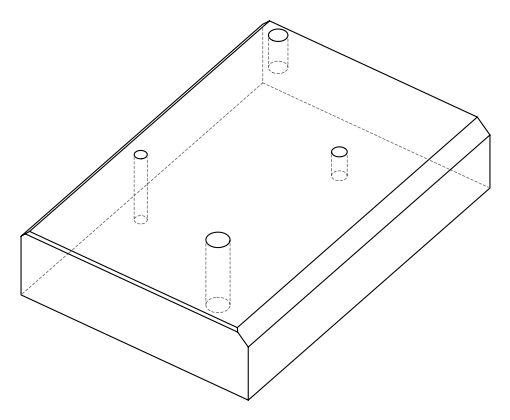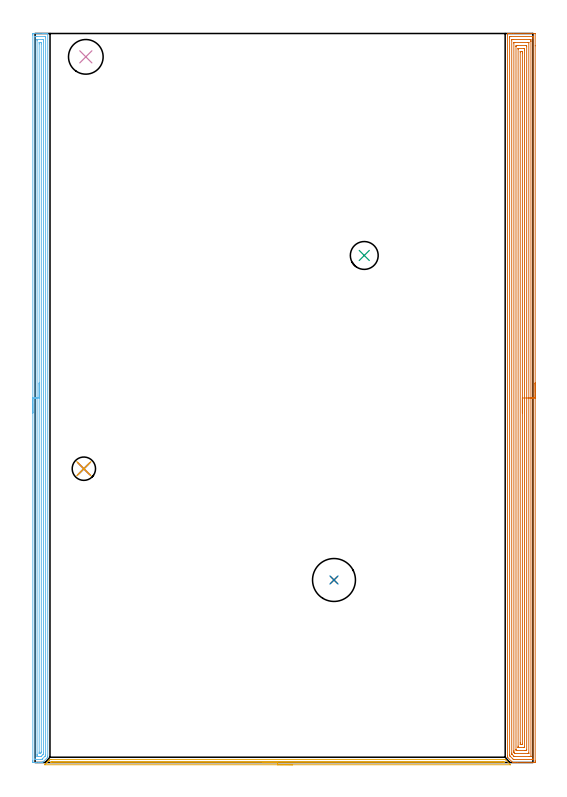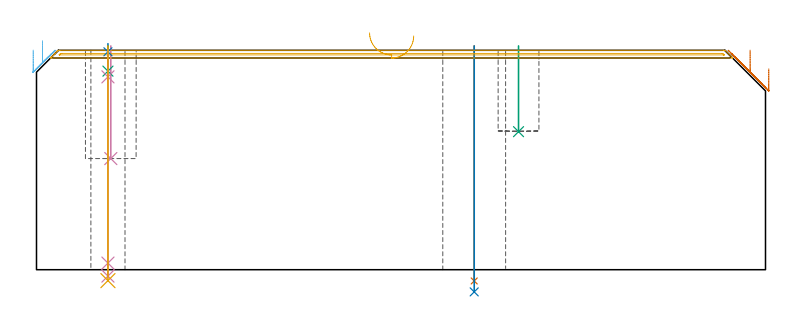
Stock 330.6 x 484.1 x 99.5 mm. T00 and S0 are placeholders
(PLAN: 11 operations, 8 tool changes, 50.3 min)
(1 DRILL_THROUGH_HOLE_FROM_SOLID_MATERIAL | STEP1HOLE | UGT0301_515 | 0.43 min | 11198 mm3)
(2 DRILL_TO_ENLARGE_THROUGH_HOLE | STEP1HOLE | UGT0301_392 | 0.45 min | 52210 mm3)
(3 INDEXABLE_INSERT_DRILL_BLIND_HOLE_FROM_SOLID | STEP1POCKET | NXT0302_008 | 0.16 min | 9831 mm3)
(4 INDEXABLE_INSERT_DRILL_BLIND_HOLE_FROM_SOLID_1 | STEP1POCKET_1 | UGT0302_002 | 0.21 min | 20373 mm3)
(5 AREA_MILL | FG_CHAMFER_SURFACE | UGT0205_001 | 5.04 min | 1935 mm3)
(6 AREA_MILL_1 | FG_CHAMFER_SURFACE_1 | UGT0205_001 | 15.68 min | 23682 mm3)
(7 AREA_MILL_2 | FG_CHAMFER_SURFACE_2 | UGT0205_001 | 27.37 min | 81918 mm3)
(8 SPOT_DRILL | STEP1HOLE_1 | NXT0321_9005460120000 | 0.03 min | 1 mm3)
(9 DRILL_BLIND_HOLE_INTO_CENTER | STEP1HOLE_1 | UGT0301_185 | 0.05 min | 255 mm3)
(10 GUN_DRILL_THROUGH_HOLE | STEP1HOLE_1 | UGT0307_002 | 0.49 min | 2544 mm3)
(11 SPADE_DRILL_TO_ENLARGE_THROUGH_HOLE | STEP1HOLE_1 | UGT0306_006 | 0.43 min | 15922 mm3)
(TOOL UGT0301_515 | Carbide Drill 12.0 mm | D12 PA118 FL101 Z2)
(TOOL UGT0301_392 | Twist Drill 28.5 mm | D28.5 PA118 FL165 Z2)
(TOOL NXT0302_008 | Index. Insert Drill 18.5mm [880-D1850L25-05] | D18.5 PA176 FL93 Z2)
(TOOL UGT0302_002 | Indexable Insert Drill 23mm | D23 PA180 FL50 Z2)
(TOOL UGT0205_001 | Chamfer Mill 20 x 3 x 45 deg. | D20 FL50 Z2)
(TOOL NXT0321_9005460120000 | NC Spot Drill, 142deg, 12mm, Carbide, Uncoated | D12 PA142 FL30 Z2)
(TOOL UGT0301_185 | Twist Drill 6.3 mm | D6.3 PA118 FL61 Z2)
(TOOL UGT0307_002 | Gun Drill 6 mm | D6 PA130 FL24 Z1)
(TOOL UGT0306_006 | Spade Drill 15.5mm | D15.5 PA132 FL10 Z2)
(OP 1 DRILL_THROUGH_HOLE_FROM_SOLID_MATERIAL)
G17 G21 G94 G90
T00 M6
G54
G17 G0 G90 X198.5 Y121.2 S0 M3
G43 Z109.5 H0
G94 G81 G98 Z-5.105 F250. R101.5
G80
M5
M2
(OP 2 DRILL_TO_ENLARGE_THROUGH_HOLE)
G17 G21 G94 G90
T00 M6
G54
G17 G0 G90 X198.5 Y121.2 S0 M3
G43 Z109.5 H0
G94 G73 G98 Z-10.062 F250. Q27.391 R101.5
G80
M5
M2
(OP 3 INDEXABLE_INSERT_DRILL_BLIND_HOLE_FROM_SOLID)
G17 G21 G94 G90
T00 M6
G54
G17 G0 G90 X218.6 Y336.7 S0 M3
G43 Z109.5 H1
G94 G81 G98 Z62.6 F250. R101.5
G80
M5
M2
(OP 4 INDEXABLE_INSERT_DRILL_BLIND_HOLE_FROM_SOLID_1)
G17 G21 G94 G90
T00 M6
G54
G17 G0 G90 X33.7 Y468.6 S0 M3
G43 Z109.5 H0
G94 G81 G98 Z50.4 F250. R101.5
G80
M5
M2
(OP 5 AREA_MILL)
G17 G21 G94 G90
T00 M6
G54
G17 G0 G90 X171.05 Y-1.5 S1061 M3
G43 Z109.5 H0
Z106.
G94 G1 X171.012 Z105.128 F250.
X170.898 Z104.263
X170.709 Z103.412
X170.447 Z102.58
X170.113 Z101.774
X169.71 Z101.
X169.241 Z100.264
X168.71 Z99.572
X168.121 Z98.929
X167.478 Z98.339
X166.786 Z97.808
X166.05 Z97.34
X165.276 Z96.937
X164.47 Z96.603
X163.638 Z96.341
X162.786 Z96.152
X161.921 Z96.038
X161.05 Z96.
X6.566
X6.419 Y-1.493 Z96.006
X6.566 Y-1.336 Z96.164
X7.013 Y-0.886 Z96.611
X7.71 Y-0.19 Z97.31
X8.296 Y0.397 Z97.894
X8.59 Y0.69 Z98.19
X9.245 Y1.345 Z98.844
X9.463 Y1.563 Z99.063
X9.692 Y1.792 Z99.291
X9.893 Y1.997 Z99.489
X10.584 Y2. Z99.5
X311.515
X312.207 Y1.997 Z99.489
X312.408 Y1.792 Z99.292
X315.385 Y-1.184 Z96.313
X315.683 Y-1.484 Z96.015
X315.685 Y-1.495 Z96.004
X315.683 Y-1.5 Z96.
X161.05
Y-0.086 Z97.414
X10.584 Y-0.085 Z97.415
X10.477 Y-0.084 Z97.416
X10.329 Y-0.079 Z97.421
X10.285 Y-0.075 Z97.425
X10.294 Y-0.064 Z97.436
X10.372 Y0.019 Z97.519
X10.456 Y0.105 Z97.605
X10.584 Y0.234 Z97.734
X10.818 Y0.46 Z97.96
X10.899 Y0.537 Z98.037
X10.96 Y0.579 Z98.079
X11.477 Y0.586 Z98.086
X310.729 Y0.585 Z98.085
X311.069 Y0.581 Z98.081
X311.149 Y0.579 Z98.079
X311.207 Y0.532 Z98.032
X311.281 Y0.462 Z97.962
X311.515 Y0.234 Z97.734
X311.743 Y0.007 Z97.507
X311.779 Y-0.031 Z97.469
X311.815 Y-0.072 Z97.428
X311.819 Y-0.081 Z97.419
X311.818 Y-0.082 Z97.418
X311.786 Y-0.084 Z97.416
X311.515 Y-0.086 Z97.414
X311.41
X161.05
X160.178 Z97.452
X159.313 Z97.566
X158.462 Z97.755
X157.63 Z98.017
X156.824 Z98.351
X156.05 Z98.754
X155.314 Z99.223
X154.622 Z99.754
X153.979 Z100.343
X153.389 Z100.986
X152.858 Z101.678
X152.39 Z102.414
X151.987 Z103.188
X151.653 Z103.994
X151.391 Z104.826
X151.202 Z105.678
X151.088 Z106.543
X151.05 Z107.414
G0 Z109.5
M5
M2
(OP 6 AREA_MILL_1)
G17 G21 G94 G90
T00 M6
G54
G17 G0 G90 X-1.5 Y232.05 S1061 M3
G43 Z109.5 H0
Z99.6
G94 G1 Y232.088 Z98.728 F250.
Y232.202 Z97.863
Y232.391 Z97.012
Y232.653 Z96.18
Y232.987 Z95.374
Y233.39 Z94.6
Y233.858 Z93.864
Y234.39 Z93.172
Y234.979 Z92.529
Y235.622 Z91.939
Y236.314 Z91.408
Y237.05 Z90.94
Y237.824 Z90.537
Y238.63 Z90.203
Y239.462 Z89.941
Y240.313 Z89.752
Y241.178 Z89.638
Y242.05 Z89.6
Y483.1
X-1.499 Y483.471 Z89.601
X-1.495 Y483.989 Z89.603
X-1.492 Y484.091 Z89.606
X-0.981 Y484.1 Z90.116
X5.222 Z96.317
X6.634 Z97.73
X6.995 Z98.09
X7.717 Z98.817
X7.978 Z99.077
X8.37 Y484.092 Z99.462
X8.397 Y484.09 Z99.488
X8.4 Y483.918 Z99.5
Y4.206
X8.397 Y3.505 Z99.489
X8.335 Y3.433 Z99.431
X5.359 Y0.458 Z96.457
X5.222 Y0.32 Z96.318
X5.083 Y0.182 Z96.181
X4.94 Y0.04 Z96.037
X4.899 Y0.01 Z95.996
X4.861 Y0. Z95.96
X4.82 Z95.92
X4.172 Z95.272
X3.45 Z94.545
X2.203 Z93.3
X0.791 Z91.887
X-0.981 Y0.001 Z90.115
X-1.214 Y0.003 Z89.883
X-1.491 Y0.009 Z89.606
X-1.494 Y0.111 Z89.603
X-1.499 Y0.629 Z89.601
X-1.5 Y1.153 Z89.6
Y242.05
X-0.086 Z91.014
X-0.085 Y481.904 Z91.015
X-0.084 Y482.014 Z91.016
X-0.082 Y482.068 Z91.018
X-0.08 Y482.088 Z91.02
X-0.036 Y482.09 Z91.064
X0.379 Y482.098 Z91.479
X0.791 Y482.1 Z91.891
X1.264 Z92.364
X6.582 Y482.099 Z97.682
X6.847 Y482.094 Z97.947
X6.967 Y482.09 Z98.067
X6.979 Y482.085 Z98.079
X6.981 Y482.065 Z98.081
X6.984 Y482.012 Z98.084
X6.985 Y481.906 Z98.085
X6.986 Y481.692 Z98.086
Y5.109
X6.981 Y4.658 Z98.081
X6.979 Y4.552 Z98.079
X6.925 Y4.487 Z98.025
X6.823 Y4.379 Z97.923
X6.655 Y4.206 Z97.755
X4.867 Y2.418 Z95.967
X4.598 Y2.154 Z95.698
X4.509 Y2.07 Z95.609
X4.438 Y2.01 Z95.538
X4.336 Y2.008 Z95.436
X3.863 Y2.001 Z94.963
X0.318 Z91.418
X0.053 Y2.006 Z91.153
X-0.067 Y2.01 Z91.033
X-0.079 Y2.015 Z91.021
X-0.081 Y2.035 Z91.019
X-0.084 Y2.088 Z91.016
X-0.085 Y2.194 Z91.015
X-0.086 Y2.408 Z91.014
Y242.05
X1.328 Z92.428
X1.329 Y479.352 Z92.429
X1.331 Y479.894 Z92.431
X1.334 Y480.069 Z92.434
X1.335 Y480.084 Z92.435
X1.352 Y480.09 Z92.452
X1.406 Y480.096 Z92.506
X1.474 Y480.099 Z92.574
X5.019 Y480.1 Z96.119
X5.222 Y480.098 Z96.322
X5.426 Y480.094 Z96.526
X5.556 Y480.09 Z96.656
X5.565 Y480.01 Z96.665
X5.567 Y479.894 Z96.667
X5.57 Y479.543 Z96.67
X5.571 Y479. Z96.671
X5.572 Y478.648 Z96.672
X5.571 Y6.536 Z96.671
X5.57 Y5.994 Z96.67
X5.567 Y5.647 Z96.667
X5.565 Y5.595 Z96.665
X5.547 Y5.558 Z96.647
X5.162 Y5.161 Z96.262
X4.205 Y4.206 Z95.305
X4.051 Y4.062 Z95.151
X3.992 Y4.01 Z95.092
X3.858 Y4.006 Z94.958
X3.653 Y4.001 Z94.753
X1.881 Y4. Z92.981
X1.677 Y4.002 Z92.777
X1.474 Y4.006 Z92.574
X1.344 Y4.01 Z92.444
X1.335 Y4.089 Z92.435
X1.333 Y4.206 Z92.433
X1.33 Y4.557 Z92.43
X1.329 Y5.1 Z92.429
X1.328 Y5.452 Z92.428
Y242.05
X2.743 Z93.843
Y477.212
X2.744 Y477.924 Z93.844
X2.747 Y478.027 Z93.847
X2.749 Y478.081 Z93.849
X2.79 Y478.09 Z93.89
X3.01 Y478.095 Z94.11
X3.45 Y478.1 Z94.55
X3.892 Y478.095 Z94.992
X4.109 Y478.09 Z95.209
X4.151 Y478.084 Z95.251
X4.154 Y478.047 Z95.254
X4.155 Y477.984 Z95.255
X4.157 Y477.392 Z95.257
Y477.212
Y7.069
X4.156 Y6.888 Z95.256
X4.153 Y6.71 Z95.253
X4.15 Y6.625 Z95.25
X4.103 Y6.564 Z95.203
X3.94 Y6.394 Z95.04
X3.777 Y6.229 Z94.877
X3.644 Y6.1 Z94.744
X3.557 Y6.017 Z94.657
X3.45 Y6.001 Z94.55
X3.444 Y6. Z94.544
X3.008 Y6.005 Z94.108
X2.791 Y6.01 Z93.891
X2.749 Y6.016 Z93.849
X2.746 Y6.053 Z93.846
X2.745 Y6.116 Z93.845
X2.743 Y6.708 Z93.843
Y6.888
Y242.05
Y242.922 Z93.881
Y243.786 Z93.995
Y244.638 Z94.183
Y245.47 Z94.446
Y246.276 Z94.78
Y247.05 Z95.182
Y247.786 Z95.651
Y248.478 Z96.182
Y249.121 Z96.772
Y249.71 Z97.415
Y250.241 Z98.107
Y250.71 Z98.843
Y251.113 Z99.616
Y251.447 Z100.422
Y251.709 Z101.254
Y251.898 Z102.106
Y252.012 Z102.971
Y252.05 Z103.843
G0 Z109.5
M5
M2
(OP 7 AREA_MILL_2)
G17 G21 G94 G90
T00 M6
G54
G17 G0 G90 X332.1 Y252.05 S1061 M3
G43 Z109.5 H0
Z91.1
G94 G1 Y252.012 Z90.228 F250.
Y251.898 Z89.364
Y251.709 Z88.512
Y251.447 Z87.68
Y251.113 Z86.874
Y250.71 Z86.1
Y250.241 Z85.364
Y249.71 Z84.672
Y249.121 Z84.029
Y248.478 Z83.44
Y247.786 Z82.908
Y247.05 Z82.44
Y246.276 Z82.037
Y245.47 Z81.703
Y244.638 Z81.441
Y243.786 Z81.252
Y242.922 Z81.138
Y242.05 Z81.1
Y1.103
X332.099 Y0.629 Z81.101
X332.096 Y0.213 Z81.102
X332.092 Y0.01 Z81.105
X331.687 Y0.005 Z81.511
X331.069 Y0. Z82.129
X320.264 Z92.931
X318.864 Z94.332
X318.506 Z94.688
X317.546 Z95.654
X317.199 Y0.01 Z96.
X317.188 Y0.017 Z96.011
X317.018 Y0.182 Z96.181
X313.888 Y3.312 Z99.311
X313.703 Y3.493 Z99.488
X313.7 Y4.206 Z99.5
Y483.918
X313.702 Y484.09 Z99.488
X313.866 Y484.097 Z99.327
X314.037 Y484.1 Z99.163
X314.276 Z98.924
X314.992 Z98.203
X316.228 Z96.968
X317.628 Z95.568
X331.687 Z81.51
X331.95 Y484.097 Z81.247
X332.092 Y484.09 Z81.106
X332.099 Y483.946 Z81.099
X332.1 Y475.926 Z81.1
Y242.05
X330.686 Z82.514
X330.685 Y2.543 Z82.515
X330.679 Y2.017 Z82.521
X330.658 Y2.01 Z82.542
X330.586 Y2.005 Z82.614
X330.477 Y2.002 Z82.723
X330.34 Y2. Z82.86
X329.93 Z83.27
X317.833 Y2.001 Z95.367
X317.73 Y2.002 Z95.47
X317.679 Y2.006 Z95.521
X317.656 Y2.01 Z95.544
X317.628 Y2.033 Z95.572
X317.234 Y2.418 Z95.966
X315.444 Y4.206 Z97.756
X315.3 Y4.355 Z97.9
X315.185 Y4.477 Z98.015
X315.121 Y4.548 Z98.079
X315.12 Y4.591 Z98.08
X315.115 Y4.974 Z98.085
Y481.557
X315.121 Y482.083 Z98.079
X315.142 Y482.09 Z98.058
X315.214 Y482.095 Z97.986
X315.323 Y482.098 Z97.877
X315.46 Y482.1 Z97.74
X315.87 Z97.33
X330.398 Z82.802
X330.604 Y482.097 Z82.596
X330.639 Y482.095 Z82.561
X330.672 Y482.091 Z82.528
X330.679 Y482.047 Z82.521
X330.684 Y481.809 Z82.516
X330.685 Y481.682 Z82.515
X330.686 Y480.913 Z82.514
Y242.05
X329.272 Z83.928
X329.271 Y4.206 Z83.929
X329.27 Y4.094 Z83.93
X329.268 Y4.038 Z83.932
X329.265 Y4.017 Z83.935
X329.246 Y4.007 Z83.954
X329.051 Y4.004 Z84.149
X328.374 Y4. Z84.826
X328.172 Z85.028
X318.506 Y4.001 Z94.694
X318.304 Y4.005 Z94.896
X318.17 Y4.01 Z95.03
X318.09 Y4.022 Z95.11
X318.051 Y4.056 Z95.149
X317.894 Y4.206 Z95.306
X316.749 Y5.35 Z96.451
X316.591 Y5.511 Z96.609
X316.553 Y5.553 Z96.647
X316.537 Y5.574 Z96.663
X316.534 Y5.621 Z96.666
X316.53 Y5.77 Z96.67
X316.529 Y5.994 Z96.671
X316.528 Y6.219 Z96.672
X316.529 Y479.894 Z96.671
X316.53 Y480.006 Z96.67
X316.532 Y480.062 Z96.668
X316.535 Y480.083 Z96.665
X316.554 Y480.093 Z96.646
X316.749 Y480.096 Z96.451
X317.426 Y480.1 Z95.774
X317.628 Z95.572
X328.85 Y480.099 Z84.35
X329.051 Y480.095 Z84.149
X329.247 Y480.09 Z83.953
X329.265 Y479.894 Z83.935
X329.268 Y479.673 Z83.932
X329.271 Y479. Z83.929
X329.272 Y478.775 Z83.928
Y242.05
X327.857 Z85.343
Y6.315
X327.855 Y6.123 Z85.345
X327.853 Y6.054 Z85.347
X327.851 Y6.02 Z85.349
X327.837 Y6.01 Z85.363
X327.73 Y6.007 Z85.47
X327.294 Y6. Z85.906
X318.943 Y6.001 Z94.257
X318.725 Y6.003 Z94.475
X318.616 Y6.006 Z94.584
X318.563 Y6.01 Z94.637
X318.506 Y6.053 Z94.694
X318.089 Y6.466 Z95.111
X317.984 Y6.573 Z95.216
X317.96 Y6.6 Z95.24
X317.95 Y6.63 Z95.25
X317.947 Y6.697 Z95.253
X317.945 Y6.888 Z95.255
X317.943 Y7.462 Z95.257
Y7.782
Y477.785
X317.945 Y477.977 Z95.255
X317.947 Y478.046 Z95.253
X317.949 Y478.08 Z95.251
X317.963 Y478.09 Z95.237
X318.07 Y478.093 Z95.13
X318.506 Y478.1 Z94.694
X327.294 Z85.906
X327.73 Y478.094 Z85.47
X327.836 Y478.09 Z85.364
X327.851 Y478.085 Z85.349
X327.853 Y478.068 Z85.347
X327.856 Y478.032 Z85.344
X327.857 Y477.952 Z85.343
Y242.05
X326.443 Z86.757
X326.442 Y8.677 Z86.758
Y8.649
X326.415 Y8.01 Z86.785
X326.197 Y8.004 Z87.003
X325.536 Y8.001 Z87.664
X325.322 Y8. Z87.878
X320.049 Y8.001 Z93.151
X319.385 Y8.01 Z93.815
X319.358 Y8.677 Z93.842
Y8.705
Y475.423
Y475.451
X319.385 Y476.09 Z93.815
X319.603 Y476.096 Z93.597
X320.264 Y476.099 Z92.936
X320.478 Y476.1 Z92.722
X325.751 Y476.099 Z87.449
X326.415 Y476.09 Z86.785
X326.442 Y475.423 Z86.758
Y475.395
X326.443 Y242.05 Z86.757
X325.029 Z88.171
X325.028 Y10.465 Z88.172
X325.027 Y10.089 Z88.173
X325.024 Y10.034 Z88.176
X325.022 Y10.01 Z88.178
X324.999 Y10.008 Z88.201
X324.886 Y10.004 Z88.314
X324.657 Y10.001 Z88.543
X321.143 Y10. Z92.057
X320.99 Y10.002 Z92.21
X320.869 Y10.005 Z92.331
X320.789 Y10.01 Z92.411
X320.777 Y10.016 Z92.423
X320.775 Y10.037 Z92.425
X320.773 Y10.087 Z92.427
X320.772 Y10.465 Z92.428
X320.771 Y10.843 Z92.429
X320.772 Y473.635 Z92.428
X320.773 Y474.011 Z92.427
X320.776 Y474.066 Z92.424
X320.778 Y474.09 Z92.422
X320.801 Y474.092 Z92.399
X320.914 Y474.096 Z92.286
X321.143 Y474.099 Z92.057
X324.657 Y474.1 Z88.543
X324.81 Y474.098 Z88.39
X324.931 Y474.095 Z88.269
X325.011 Y474.09 Z88.189
X325.023 Y474.084 Z88.177
X325.025 Y474.063 Z88.175
X325.027 Y474.013 Z88.173
X325.028 Y473.635 Z88.172
X325.029 Y473.257 Z88.171
Y242.05
X323.615 Z89.585
X323.614 Y12.253 Z89.586
X323.612 Y12.071 Z89.588
X323.61 Y12.027 Z89.59
X323.609 Y12.013 Z89.591
X323.563 Y12.01 Z89.637
X323.398 Y12.004 Z89.802
X323.148 Y12. Z90.052
X322.9 Z90.3
X322.268 Y12.002 Z90.932
X322.215 Y12.006 Z90.985
X322.197 Y12.009 Z91.003
X322.192 Y12.08 Z91.008
X322.189 Y12.253 Z91.011
X322.185 Y12.98 Z91.015
Y13.147
X322.186 Y471.847 Z91.014
X322.188 Y472.028 Z91.012
X322.19 Y472.073 Z91.01
X322.191 Y472.087 Z91.009
X322.237 Y472.09 Z90.963
X322.402 Y472.096 Z90.798
X322.652 Y472.1 Z90.548
X322.9 Z90.3
X323.532 Y472.098 Z89.668
X323.585 Y472.093 Z89.615
X323.603 Y472.091 Z89.597
X323.608 Y472.02 Z89.592
X323.611 Y471.847 Z89.589
X323.615 Y471.12 Z89.585
Y470.953
Y242.05
Y241.178 Z89.623
Y240.313 Z89.737
Y239.462 Z89.926
Y238.63 Z90.188
Y237.824 Z90.522
Y237.05 Z90.925
Y236.314 Z91.394
Y235.622 Z91.925
Y234.979 Z92.514
Y234.39 Z93.157
Y233.858 Z93.85
Y233.39 Z94.585
Y232.987 Z95.359
Y232.653 Z96.165
Y232.391 Z96.997
Y232.202 Z97.849
Y232.088 Z98.714
Y232.05 Z99.585
G0 Z109.5
M5
M2
(OP 8 SPOT_DRILL)
G17 G21 G94 G90
T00 M6
G54
G17 G0 G90 X32.4 Y195.1 S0 M3
G43 Z109.5 H0
G94 G81 G98 Z98.829 F250. R102.5
G80
M5
M2
(OP 9 DRILL_BLIND_HOLE_INTO_CENTER)
G17 G21 G94 G90
T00 M6
G54
G17 G0 G90 X32.4 Y195.1 S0 M3
G43 Z109.5 H0
G94 G81 G98 Z90.05 F250. R101.5
G80
M5
M2
(OP 10 GUN_DRILL_THROUGH_HOLE)
G17 G21 G94 G90
T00 M6
G54
G17 G0 G90 X32.4 Y195.1 M8
G43 Z109.5 H0
Z100.043
S716 M3
G94 G1 Z87.454 F125. M26
G4 X.084
Z3. F250.
G4 X.084
Z-2.899 F125.
G4 X.084
M5
M9
G0 Z100.043
Z109.5
M2
(OP 11 SPADE_DRILL_TO_ENLARGE_THROUGH_HOLE)
G17 G21 G94 G90
T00 M6
G54
G17 G0 G90 X32.4 Y195.1 S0 M3
G43 Z109.5 H0
G94 G73 G98 Z-4.951 F250. Q14.922 R101.5
G80
M5
M2
